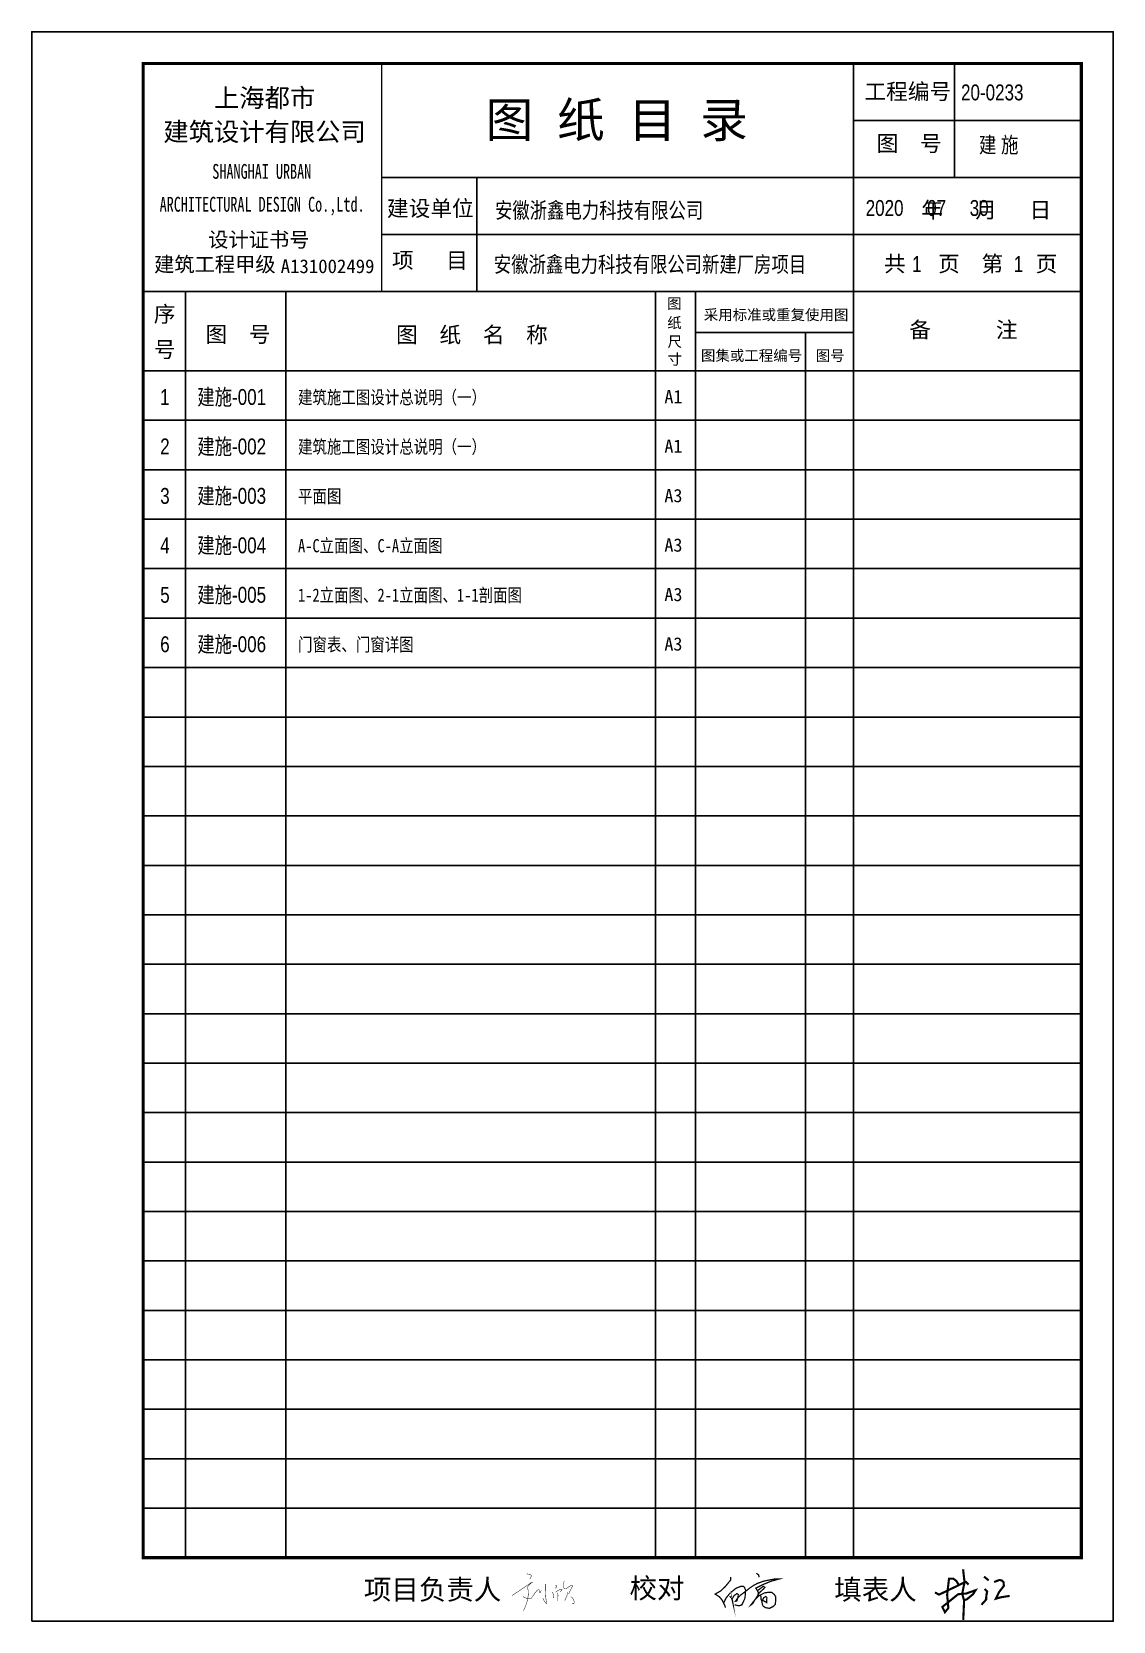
# Model space of a CAD drawing. Extents: x -356470 to -314470, y -791267 to -625262.
# Drawn here: x -355323 to -334923, y -655262 to -625262 of the extents above; entities that cross this region are included whole.
import ezdxf
from ezdxf.enums import TextEntityAlignment as Align

# ---------------------------------------------------------------- set-up
doc = ezdxf.new("R2010")
doc.units = 0
doc.header["$LTSCALE"] = 1000
doc.header["$MEASUREMENT"] = 0
for name, color, linetype in [('00-tk', 151, 'Continuous'), ('iicon', 7, 'Continuous'), ('PUB_TEXT', 7, 'Continuous'), ('签名', 1, 'Continuous')]:
    doc.layers.add(name, color=color, linetype=linetype)
doc.layers.add('功能名称', color=255, linetype='Continuous', lineweight=0)
doc.styles.add('-宋体', font='')
doc.styles.add('QQS', font='stylu.ttf')
doc.styles.add('T', font='simhei.ttf')
doc.styles.get('-宋体').set_extended_font_data('SimSun')

# ---------------------------------------------------------------- blocks, each defined once
blk = doc.blocks.new('A$C7C122B11')
at = {"layer": 'iicon', "color": 13, "const_width": 7.58}
for points in [[(244, 611), (279, 605)], [(279, 605), (315, 591)], [(321, 572), (298, 526)], [(315, 591), (321, 572)], [(0, 251), (101, 316)], [(101, 316), (199, 383)], [(199, 383), (301, 455)], [(322, 465), (255, 393)], [(255, 393), (267, 338)], [(267, 338), (270, 260)], [(301, 455), (344, 476)], [(331, 220), (382, 295)], [(382, 295), (411, 328)], [(411, 328), (434, 349)], [(434, 349), (448, 349)], [(448, 349), (455, 315)], [(455, 315), (462, 292)], [(462, 292), (485, 335)], [(554, 440), (553, 381)], [(553, 381), (555, 298)], [(555, 298), (561, 212)], [(674, 309), (686, 266)], [(686, 266), (692, 224)], [(718, 416), (741, 413)], [(745, 400), (719, 368)], [(726, 309), (755, 327)], [(741, 413), (745, 400)], [(755, 327), (790, 346)], [(756, 296), (765, 257)], [(790, 346), (817, 357)], [(826, 342), (799, 315)], [(817, 357), (835, 356)], [(835, 356), (826, 342)], [(858, 469), (850, 439)], [(850, 439), (850, 403)], [(850, 403), (863, 373)], [(872, 485), (858, 469)], [(863, 373), (876, 363)], [(876, 363), (897, 363)], [(897, 363), (924, 382)], [(921, 283), (909, 233)], [(923, 311), (921, 283)], [(924, 382), (974, 414)], [(951, 294), (937, 279)], [(971, 334), (951, 294)], [(991, 378), (971, 334)], [(974, 414), (997, 421)], [(1010, 411), (991, 378)], [(997, 421), (1010, 411)], [(180, 234), (214, 214)], [(220, 61), (189, 0)], [(214, 214), (249, 201)], [(254, 164), (220, 61)], [(249, 201), (284, 195)], [(270, 260), (254, 164)], [(284, 195), (312, 200)], [(312, 200), (331, 220)], [(535, 158), (509, 209)], [(575, 108), (535, 158)], [(561, 212), (572, 134)], [(572, 134), (575, 108)], [(692, 224), (692, 211)], [(762, 218), (762, 180)], [(762, 180), (763, 160)], [(765, 257), (762, 218)], [(892, 201), (876, 164)], [(909, 233), (892, 201)], [(980, 231), (1007, 207)], [(1033, 121), (1002, 119)], [(1007, 207), (1028, 171)], [(1028, 171), (1033, 146)], [(1033, 146), (1033, 121)]]:
    blk.add_lwpolyline(points, dxfattribs=at)
blk = doc.blocks.new('A$C2CD672AE')
at = {"layer": '签名', "const_width": 40}
for points in [[(540, 958), (551, 861), (567, 712), (523, 495), (559, 372), (543, 1)], [(10, 523), (86, 480), (394, 629), (590, 723), (643, 672)], [(462, 656), (414, 738), (355, 782), (274, 780), (253, 600), (239, 476), (251, 353), (262, 228), (197, 148), (148, 248), (316, 383), (446, 488), (600, 502), (775, 564), (727, 488), (613, 394), (559, 372)], [(945, 587), (994, 537), (977, 455), (975, 388), (887, 289)], [(935, 820), (1023, 749)], [(1126, 719), (1223, 757), (1271, 749), (1305, 711), (1309, 646), (1217, 526), (1158, 404), (1244, 429), (1358, 448), (1418, 455)]]:
    blk.add_lwpolyline(points, dxfattribs=at)
blk = doc.blocks.new('A$C3CB17D36')
at = {"const_width": 19.8}
for points in [[(484, 543), (520, 516), (530, 479)], [(80, 483), (82, 436), (-4, 331), (-78, 262), (-162, 214), (-96, 172), (-54, 122), (-14, 43), (0, 0)], [(-29, 73), (10, 153), (71, 228), (167, 307), (248, 338), (278, 337), (299, 321), (315, 280), (314, 213), (304, 143), (282, 94), (256, 43), (211, 30), (146, 45)], [(65, 180), (93, 156), (111, 112), (117, 72), (102, 134), (135, 190), (181, 222), (201, 209), (198, 167), (178, 105), (157, 102), (195, 158), (241, 200), (315, 257), (385, 312), (440, 349), (503, 383), (609, 420), (706, 439), (791, 454), (852, 454), (716, 416), (599, 368), (536, 337), (477, 307), (499, 274), (517, 240), (510, 196), (467, 131), (427, 62), (399, 43), (467, 131), (526, 187), (613, 233), (672, 242), (729, 240), (769, 207), (791, 169), (791, 122), (782, 49), (744, 16), (692, -10), (629, 1), (595, 23), (580, 54), (573, 98), (582, 119), (601, 157), (635, 177), (651, 159), (649, 129), (648, 81), (582, 119)], [(511, 204), (545, 247), (597, 293), (620, 321), (595, 337), (562, 312), (534, 290), (503, 269)], [(573, 98), (558, 138), (557, 178), (546, 198)]]:
    blk.add_lwpolyline(points, dxfattribs=at)

msp = doc.modelspace()

# ---------------------------------------------------------------- linework, layer by layer
at = {"layer": '00-tk'}
for p, q in [((-337914.1, -628011.5), (-337914.1, -625889.2)), ((-339823.5, -626936.5), (-335523.5, -626936.5)), ((-348723.5, -628011.5), (-335523.5, -628011.5)), ((-346930.1, -630161.5), (-346930.1, -628011.5)), ((-348723.5, -629086.5), (-335523.5, -629086.5)), ((-352423.5, -630161.5), (-352423.5, -654061.5)), ((-350534.4, -630161.5), (-350534.4, -654061.5)), ((-343557, -630161.5), (-343557, -654061.5)), ((-342801.3, -630161.5), (-342801.3, -654061.5)), ((-339823.5, -630161.5), (-339823.5, -654061.5)), ((-342801.3, -630935.1), (-339823.5, -630935.1)), ((-340728.3, -630935.1), (-340728.3, -654061.5)), ((-353223.5, -631661.5), (-335523.5, -631661.5)), ((-353223.5, -632594.8), (-335523.5, -632594.8)), ((-353223.5, -633528.2), (-335523.5, -633528.2)), ((-353223.5, -634461.5), (-335523.5, -634461.5)), ((-353223.5, -635394.8), (-335523.5, -635394.8)), ((-353223.5, -636328.2), (-335523.5, -636328.2)), ((-353223.5, -637261.5), (-335523.5, -637261.5)), ((-353223.5, -638194.8), (-335523.5, -638194.8)), ((-353223.5, -639128.2), (-335523.5, -639128.2)), ((-353223.5, -640061.5), (-335523.5, -640061.5)), ((-353223.5, -640994.8), (-335523.5, -640994.8)), ((-353223.5, -641928.2), (-335523.5, -641928.2)), ((-353223.5, -642861.5), (-335523.5, -642861.5)), ((-353223.5, -643794.8), (-335523.5, -643794.8)), ((-353223.5, -644728.2), (-335523.5, -644728.2)), ((-353223.5, -645661.5), (-335523.5, -645661.5)), ((-353223.5, -646594.8), (-335523.5, -646594.8)), ((-353223.5, -647528.2), (-335523.5, -647528.2)), ((-353223.5, -648461.5), (-335523.5, -648461.5)), ((-353223.5, -649394.8), (-335523.5, -649394.8)), ((-353223.5, -650328.2), (-335523.5, -650328.2)), ((-353223.5, -651261.5), (-335523.5, -651261.5)), ((-353223.5, -652194.8), (-335523.5, -652194.8)), ((-353223.5, -653128.2), (-335523.5, -653128.2))]:
    msp.add_line(p, q, dxfattribs=at)
msp.add_lwpolyline([(-355323.5, -655261.5), (-355323.5, -625261.5), (-334923.5, -625261.5), (-334923.5, -655261.5)], close=True, dxfattribs=at)
at = {"layer": '00-tk', "linetype": 'Continuous', "const_width": 60}
msp.add_lwpolyline([(-335523.5, -625861.5), (-353223.5, -625861.5), (-353223.5, -654061.5), (-335523.5, -654061.5), (-335523.5, -625861.5)], dxfattribs=at)
at = {"layer": '00-tk', "const_width": 30}
for points in [[(-348723.5, -630161.5), (-348723.5, -625861.5)], [(-339823.5, -630161.5), (-339823.5, -625861.5)], [(-353223.5, -630161.5), (-335523.5, -630161.5)]]:
    msp.add_lwpolyline(points, dxfattribs=at)

# ---------------------------------------------------------------- block references
at = {"xscale": 1.132661029929295, "yscale": 1.132661029929295, "zscale": 1.132661029967055}
msp.add_blockref('A$C7C122B11', (-346262.7, -655059.9), dxfattribs=at)
at = {"layer": '00-tk', "xscale": 1.199999999953434, "yscale": 1.199999999953434, "zscale": 1.2}
msp.add_blockref('A$C3CB17D36', (-342238, -655006.6), dxfattribs=at)
at = {"layer": '签名'}
msp.add_blockref('A$C2CD672AE', (-338295.2, -655240.6), dxfattribs=at)

# ---------------------------------------------------------------- texts
at = {"layer": '00-tk', "style": 'T'}
for s, height, p in [('上海都市', 350, (-350932.2, -626500.6)), ('工程编号', 300, (-338798.1, -626381.8)), ('图 纸 目 录', 660, (-344289.8, -626911.8)), ('建筑设计有限公司', 350, (-350932.2, -627141.1)), ('图  号', 300, (-338772.2, -627372.1)), ('建设单位', 300, (-347805.5, -628587.7)), (' 年   月   日', 300, (-337421.9, -628616.9)), ('设计证书号', 280, (-351039.8, -629180.2)), ('项   目', 300, (-347814.5, -629578.1)), ('建筑工程甲级', 280, (-351870.7, -629645.2)), ('A131002499', 260, (-349743.9, -629689)), (' 共   页  第   页', 300, (-337713.4, -629633.3)), ('图', 200, (-343203.5, -630392.4)), ('序', 300, (-352816.8, -630582.9)), ('采用标准或重复使用图', 200, (-341282.6, -630598.9)), ('图  号', 300, (-351433.6, -630974.1)), ('图  纸  名  称', 300, (-347020.6, -630974.1)), ('纸', 200, (-343199.6, -630750.8)), ('备      注', 300, (-337748.8, -630879.4)), ('号', 300, (-352816.8, -631261)), ('尺', 200, (-343194.4, -631112.5)), ('寸', 200, (-343194.4, -631438.3)), ('图集或工程编号', 200, (-341745.9, -631367.9)), ('图号', 200, (-340262.7, -631376.7)), ('项目负责人', 380, (-347763.3, -654657.2)), ('校对', 380, (-343530.5, -654630.4)), ('填表人  ', 380, (-339149.5, -654657.2))]:
    msp.add_text(s, height=height, dxfattribs=at).set_placement(p, align=Align.MIDDLE)
at = {"layer": '00-tk', "style": 'T', "width": 0.7}
for s, p in [('SHANGHAI URBAN', (-351918.4, -628036.6)), ('ARCHITECTURAL DESIGN Co.,Ltd.', (-352911.9, -628656.9))]:
    msp.add_text(s, height=280, dxfattribs=at).set_placement(p)
at = {"layer": 'PUB_TEXT', "style": '-宋体', "width": 0.8}
for s, p in [('建筑施工图设计总说明（一）', (-350301.6, -632286.1)), ('建筑施工图设计总说明（一）', (-350301.6, -633219.5)), ('平面图', (-350301.6, -634152.8)), ('A-C立面图、C-A立面图', (-350301.6, -635086.1)), ('1-2立面图、2-1立面图、1-1剖面图', (-350301.6, -636019.5)), ('门窗表、门窗详图', (-350301.6, -636952.8))]:
    msp.add_text(s, height=250, dxfattribs=at).set_placement(p)
at = {"layer": 'PUB_TEXT', "color": 6, "style": '-宋体'}
for s, p in [('A1', (-343390.1, -632274)), ('A1', (-343390.1, -633207.3)), ('A3', (-343390.1, -634140.6)), ('A3', (-343390.1, -635074)), ('A3', (-343390.1, -636007.3)), ('A3', (-343390.1, -636940.6))]:
    msp.add_text(s, height=250, dxfattribs=at).set_placement(p)
at = {"layer": '功能名称', "style": 'QQS', "width": 0.8}
for s, p in [('20-0233', (-337793.9, -626555.8)), ('建 施', (-337455.4, -627546.4)), ('安徽浙鑫电力科技有限公司', (-346585.4, -628780.5)), ('2020     07     30', (-339592.8, -628737.5)), ('安徽浙鑫电力科技有限公司新建厂房项目', (-346607.7, -629800.6)), ('1', (-338716, -629794.8)), ('1', (-336798.8, -629794.8)), ('1', (-352901.6, -632305.4)), ('建施-001', (-352200.7, -632304.8)), ('2', (-352901.6, -633238.7)), ('建施-002', (-352200.7, -633238.1)), ('3', (-352901.6, -634172)), ('建施-003', (-352200.7, -634171.4)), ('建施-004', (-352200.7, -635104.8)), ('4', (-352901.6, -635105.4)), ('建施-005', (-352200.7, -636038.1)), ('5', (-352901.6, -636038.7)), ('6', (-352901.6, -636972)), ('建施-006', (-352200.7, -636971.4))]:
    msp.add_text(s, height=300, dxfattribs=at).set_placement(p)

doc.saveas('drawing.dxf')
